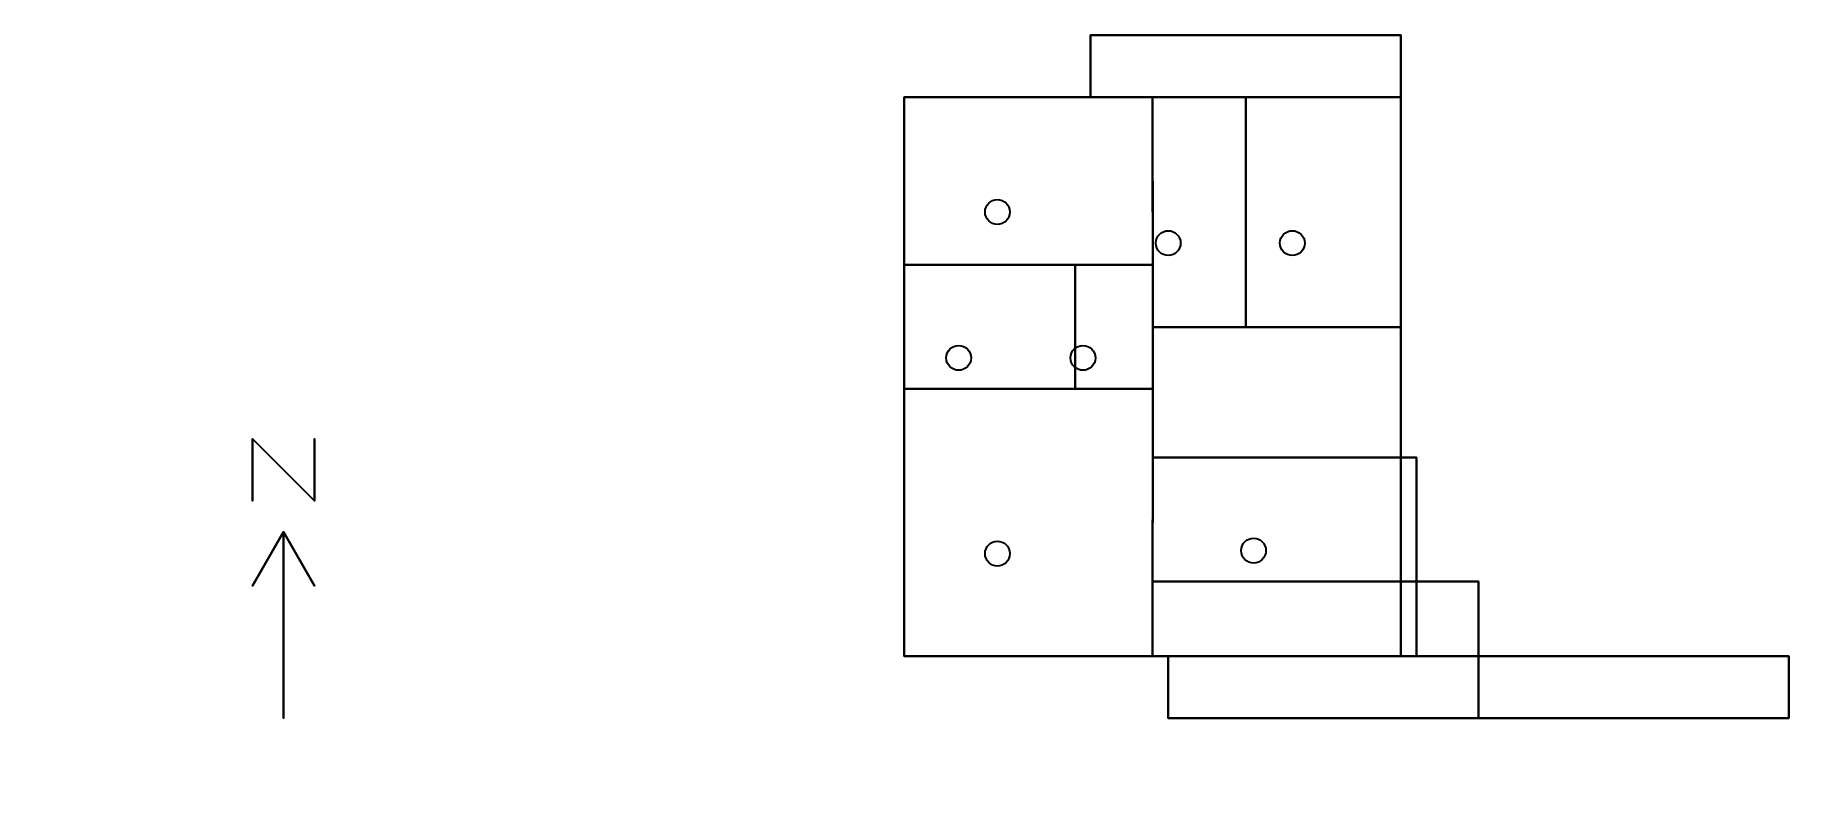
# Model space of a CAD drawing. Header units: metres. Extents: x -11.8 to 16.4, y 1.5 to 13.6.
import ezdxf

# ---------------------------------------------------------------- set-up
doc = ezdxf.new("R2010")
doc.units = ezdxf.units.M

msp = doc.modelspace()

# ---------------------------------------------------------------- linework, layer by layer
at = {"layer": '1', "color": 3}
for points in [[(-8.31576, 7.08603, 0.1), (-8.31576, 7.08603), (-8.31576, 6.08603), (-8.31576, 6.08603, 0.1)], [(-8.31576, 7.08603, 0.1), (-8.31576, 7.08603), (-7.31576, 6.08603), (-7.31576, 6.08603, 0.1)], [(-7.31576, 7.08603, 0.1), (-7.31576, 7.08603), (-7.31576, 6.08603), (-7.31576, 6.08603, 0.1)], [(-7.81576, 5.58603, 0.1), (-7.81576, 5.58603), (-8.31576, 4.72001), (-8.31576, 4.72001, 0.1)], [(-7.81576, 5.58603, 0.1), (-7.81576, 5.58603), (-7.81576, 2.58603), (-7.81576, 2.58603, 0.1)], [(-7.81576, 5.58603, 0.1), (-7.81576, 5.58603), (-7.31576, 4.72001), (-7.31576, 4.72001, 0.1)]]:
    msp.add_3dface(points, dxfattribs=at)
at = {"layer": 'BLOCK1B_BATHROOM', "color": 10}
msp.add_circle((3.061, 8.389, 0.8), 0.2, dxfattribs=at)
msp.add_circle((3.061, 8.389, 0.8), 0.2, dxfattribs=at)
at = {"layer": 'BLOCK1B_BATHROOM', "color": 43}
for points in [[(4.93791, 9.88942, 3), (4.93791, 9.88942), (2.18424, 9.88942), (2.18424, 9.88942, 3)], [(2.18424, 9.88942, 3), (2.18424, 9.88942), (2.18424, 7.88942), (2.18424, 7.88942, 3)], [(4.93791, 7.88942, 3), (4.93791, 7.88942), (4.93791, 9.88942), (4.93791, 9.88942, 3)], [(2.18424, 7.88942, 3), (2.18424, 7.88942), (4.93791, 7.88942), (4.93791, 7.88942, 3)]]:
    msp.add_3dface(points, dxfattribs=at)
at = {"layer": 'BLOCK1B_BATHROOM', "color": 8}
msp.add_3dface([(4.93791, 9.88942), (4.93791, 7.88942), (2.18424, 7.88942), (2.18424, 9.88942)], dxfattribs=at)
at = {"layer": 'BLOCK1B_BATHROOM', "color": 15}
msp.add_3dface([(2.18424, 9.88942, 3), (2.18424, 7.88942, 3), (4.93791, 7.88942, 3), (4.93791, 9.88942, 3)], dxfattribs=at)
at = {"layer": 'BLOCK1B_BATHROOM', "color": 143}
msp.add_3dface([(2.18424, 9.40442, 2.26), (2.18424, 9.40442, 0.84), (2.18424, 8.37442, 0.84), (2.18424, 8.37442, 2.26)], dxfattribs=at)
at = {"layer": 'BLOCK1B_BATHROOM', "color": 45}
msp.add_3dface([(4.93791, 8.58947, 2.19319), (4.93791, 8.58947, 0.003), (4.93791, 9.2838, 0.003), (4.93791, 9.2838, 2.19319)], dxfattribs=at)
at = {"layer": 'BLOCK1B_BATHROOM1', "color": 10}
msp.add_circle((6.436, 10.236, 0.8), 0.2, dxfattribs=at)
msp.add_circle((6.436, 10.236, 0.8), 0.2, dxfattribs=at)
at = {"layer": 'BLOCK1B_BATHROOM1', "color": 43}
for points in [[(6.18424, 12.58603, 3), (6.18424, 12.58603), (6.18696, 9.88942), (6.18696, 9.88942, 3)], [(7.68797, 12.58603, 3), (7.68797, 12.58603), (6.18424, 12.58603), (6.18424, 12.58603, 3)], [(7.68797, 8.88603, 3), (7.68797, 8.88603), (7.68797, 12.58603), (7.68797, 12.58603, 3)], [(6.18696, 9.88942, 3), (6.18696, 9.88942), (6.18797, 8.88603), (6.18797, 8.88603, 3)], [(6.18797, 8.88603, 3), (6.18797, 8.88603), (7.68797, 8.88603), (7.68797, 8.88603, 3)]]:
    msp.add_3dface(points, dxfattribs=at)
at = {"layer": 'BLOCK1B_BATHROOM1', "color": 8}
msp.add_3dface([(7.68797, 12.58603), (7.68797, 8.88603), (6.18797, 8.88603), (6.18424, 12.58603)], dxfattribs=at)
at = {"layer": 'BLOCK1B_BATHROOM1', "color": 15}
msp.add_3dface([(6.18424, 12.58603, 3), (6.18797, 8.88603, 3), (7.68797, 8.88603, 3), (7.68797, 12.58603, 3)], dxfattribs=at)
at = {"layer": 'BLOCK1B_BATHROOM1', "color": 143}
msp.add_3dface([(7.30229, 12.58603, 2.26), (7.30229, 12.58603, 0.84), (6.57026, 12.58603, 0.84), (6.57026, 12.58603, 2.26)], dxfattribs=at)
at = {"layer": 'BLOCK1B_BATHROOM1', "color": 45}
msp.add_3dface([(6.18706, 9.78652, 2.19221), (6.18706, 9.78652, 0.003), (6.18786, 8.98893, 0.003), (6.18786, 8.98893, 2.19221)], dxfattribs=at)
at = {"layer": 'BLOCK1B_CORRIDOR', "color": 10}
msp.add_circle((5.063, 8.389, 0.8), 0.2, dxfattribs=at)
msp.add_circle((5.063, 8.389, 0.8), 0.2, dxfattribs=at)
at = {"layer": 'BLOCK1B_CORRIDOR', "color": 43}
for points in [[(6.18696, 9.88942, 3), (6.18696, 9.88942), (4.93791, 9.88942), (4.93791, 9.88942, 3)], [(4.93791, 9.88942, 3), (4.93791, 9.88942), (4.93791, 7.88942), (4.93791, 7.88942, 3)], [(6.18797, 8.88603, 3), (6.18797, 8.88603), (6.18696, 9.88942), (6.18696, 9.88942, 3)], [(6.18727, 7.88942, 3), (6.18727, 7.88942), (6.18797, 8.88603), (6.18797, 8.88603, 3)], [(4.93791, 7.88942, 3), (4.93791, 7.88942), (6.18727, 7.88942), (6.18727, 7.88942, 3)]]:
    msp.add_3dface(points, dxfattribs=at)
at = {"layer": 'BLOCK1B_CORRIDOR', "color": 8}
msp.add_3dface([(6.18696, 9.88942), (6.18727, 7.88942), (4.93791, 7.88942), (4.93791, 9.88942)], dxfattribs=at)
at = {"layer": 'BLOCK1B_CORRIDOR', "color": 15}
msp.add_3dface([(4.93791, 9.88942, 3), (4.93791, 7.88942, 3), (6.18727, 7.88942, 3), (6.18696, 9.88942, 3)], dxfattribs=at)
at = {"layer": 'BLOCK1B_CORRIDOR', "color": 45}
for points in [[(5.98276, 9.88942, 2.19346), (5.98276, 9.88942, 0.003), (5.23927, 9.88942, 0.003), (5.23927, 9.88942, 2.19346)], [(6.18786, 8.98893, 2.19221), (6.18786, 8.98893, 0.003), (6.18706, 9.78652, 0.003), (6.18706, 9.78652, 2.19221)], [(4.93791, 9.2838, 2.19319), (4.93791, 9.2838, 0.003), (4.93791, 8.58947, 0.003), (4.93791, 8.58947, 2.19319)], [(6.18734, 7.99135, 2.20048), (6.18734, 7.99135, 0.002), (6.1879, 8.7841, 0.002), (6.1879, 8.7841, 2.20048)], [(5.26617, 7.88942, 2.20391), (5.26617, 7.88942, 0.002), (5.9608, 7.88942, 0.002), (5.9608, 7.88942, 2.20391)]]:
    msp.add_3dface(points, dxfattribs=at)
at = {"layer": 'BLOCK1B_KITCHEN', "color": 10}
msp.add_circle((8.436, 10.236, 0.8), 0.2, dxfattribs=at)
msp.add_circle((8.436, 10.236, 0.8), 0.2, dxfattribs=at)
at = {"layer": 'BLOCK1B_KITCHEN', "color": 43}
for points in [[(7.68797, 12.58603, 3), (7.68797, 12.58603), (7.68797, 8.88603), (7.68797, 8.88603, 3)], [(10.18424, 12.58603, 3), (10.18424, 12.58603), (7.68797, 12.58603), (7.68797, 12.58603, 3)], [(10.18424, 8.88603, 3), (10.18424, 8.88603), (10.18424, 12.58603), (10.18424, 12.58603, 3)], [(7.68797, 8.88603, 3), (7.68797, 8.88603), (10.18424, 8.88603), (10.18424, 8.88603, 3)]]:
    msp.add_3dface(points, dxfattribs=at)
at = {"layer": 'BLOCK1B_KITCHEN', "color": 8}
msp.add_3dface([(10.18424, 12.58603), (10.18424, 8.88603), (7.68797, 8.88603), (7.68797, 12.58603)], dxfattribs=at)
at = {"layer": 'BLOCK1B_KITCHEN', "color": 15}
msp.add_3dface([(7.68797, 12.58603, 3), (7.68797, 8.88603, 3), (10.18424, 8.88603, 3), (10.18424, 12.58603, 3)], dxfattribs=at)
at = {"layer": 'BLOCK1B_KITCHEN', "color": 143}
msp.add_3dface([(9.44656, 12.58603, 2.26016), (9.44656, 12.58603, 0.14), (8.53092, 12.58603, 0.14), (8.53092, 12.58603, 2.26016)], dxfattribs=at)
at = {"layer": 'BLOCK1B_KITCHEN', "color": 45}
msp.add_3dface([(8.9361, 8.88603, 2.30216), (8.9361, 8.88603, 0.1), (9.68582, 8.88603, 0.1), (9.68582, 8.88603, 2.30216)], dxfattribs=at)
at = {"layer": 'BLOCK1B_LIVINGROOM', "color": 10}
msp.add_circle((7.81, 5.286, 0.8), 0.2, dxfattribs=at)
msp.add_circle((7.81, 5.286, 0.8), 0.2, dxfattribs=at)
at = {"layer": 'BLOCK1B_LIVINGROOM', "color": 15}
for points in [[(6.18797, 8.88603, 3), (6.18424, 3.58603, 3), (10.18424, 3.58603, 3), (10.18424, 8.88603, 3)], [(10.18424, 6.78603, 3), (10.18424, 3.58603, 3), (10.43424, 3.58603, 3), (10.43424, 6.78603, 3)], [(10.43424, 4.78603, 3), (10.43424, 3.58603, 3), (11.43424, 3.58603, 3), (11.43424, 4.78603, 3)]]:
    msp.add_3dface(points, dxfattribs=at)
at = {"layer": 'BLOCK1B_LIVINGROOM', "color": 8}
for points in [[(10.18424, 8.88603), (10.18424, 6.78603), (6.18649, 6.78603), (6.18797, 8.88603)], [(10.43424, 6.78603), (10.43424, 4.78603), (6.18508, 4.78603), (6.18649, 6.78603)], [(11.43424, 4.78603), (11.43424, 3.58603), (6.18424, 3.58603), (6.18508, 4.78603)]]:
    msp.add_3dface(points, dxfattribs=at)
at = {"layer": 'BLOCK1B_LIVINGROOM', "color": 43}
for points in [[(6.18797, 8.88603, 3), (6.18797, 8.88603), (6.18727, 7.88942), (6.18727, 7.88942, 3)], [(7.68797, 8.88603, 3), (7.68797, 8.88603), (6.18797, 8.88603), (6.18797, 8.88603, 3)], [(10.18424, 8.88603, 3), (10.18424, 8.88603), (7.68797, 8.88603), (7.68797, 8.88603, 3)], [(10.18424, 6.78603, 3), (10.18424, 6.78603), (10.18424, 8.88603), (10.18424, 8.88603, 3)], [(6.18727, 7.88942, 3), (6.18727, 7.88942), (6.18424, 3.58603), (6.18424, 3.58603, 3)], [(10.43424, 6.78603, 3), (10.43424, 6.78603), (10.18424, 6.78603), (10.18424, 6.78603, 3)], [(10.43424, 4.78603, 3), (10.43424, 4.78603), (10.43424, 6.78603), (10.43424, 6.78603, 3)], [(11.43424, 4.78603, 3), (11.43424, 4.78603), (10.43424, 4.78603), (10.43424, 4.78603, 3)], [(11.43424, 3.58603, 3), (11.43424, 3.58603), (11.43424, 4.78603), (11.43424, 4.78603, 3)], [(6.18424, 3.58603, 3), (6.18424, 3.58603), (11.43424, 3.58603), (11.43424, 3.58603, 3)]]:
    msp.add_3dface(points, dxfattribs=at)
at = {"layer": 'BLOCK1B_LIVINGROOM', "color": 45}
for points in [[(6.1879, 8.7841, 2.20048), (6.1879, 8.7841, 0.002), (6.18734, 7.99135, 0.002), (6.18734, 7.99135, 2.20048)], [(9.68582, 8.88603, 2.30216), (9.68582, 8.88603, 0.1), (8.9361, 8.88603, 0.1), (8.9361, 8.88603, 2.30216)], [(10.18424, 7.85057, 2.19501), (10.18424, 7.85057, 0.002), (10.18424, 8.6927, 0.002), (10.18424, 8.6927, 2.19501)]]:
    msp.add_3dface(points, dxfattribs=at)
at = {"layer": 'BLOCK1B_LIVINGROOM', "color": 143}
for points in [[(6.92223, 3.58603, 2.15433), (6.92223, 3.58603, 0.042), (7.64221, 3.58603, 0.042), (7.64221, 3.58603, 2.15433)], [(8.02845, 3.58603, 2.15633), (8.02845, 3.58603, 1.13816), (10.63814, 3.58603, 1.13816), (10.63814, 3.58603, 2.15633)]]:
    msp.add_3dface(points, dxfattribs=at)
at = {"layer": 'BLOCK1B_ROOM', "color": 10}
msp.add_circle((3.686, 5.238, 0.8), 0.2, dxfattribs=at)
msp.add_circle((3.686, 5.238, 0.8), 0.2, dxfattribs=at)
at = {"layer": 'BLOCK1B_ROOM', "color": 43}
for points in [[(4.93791, 7.88942, 3), (4.93791, 7.88942), (2.18424, 7.88942), (2.18424, 7.88942, 3)], [(2.18424, 7.88942, 3), (2.18424, 7.88942), (2.18424, 3.58603), (2.18424, 3.58603, 3)], [(6.18727, 7.88942, 3), (6.18727, 7.88942), (4.93791, 7.88942), (4.93791, 7.88942, 3)], [(6.18424, 3.58603, 3), (6.18424, 3.58603), (6.18727, 7.88942), (6.18727, 7.88942, 3)], [(2.18424, 3.58603, 3), (2.18424, 3.58603), (6.18424, 3.58603), (6.18424, 3.58603, 3)]]:
    msp.add_3dface(points, dxfattribs=at)
at = {"layer": 'BLOCK1B_ROOM', "color": 8}
msp.add_3dface([(6.18727, 7.88942), (6.18424, 3.58603), (2.18424, 3.58603), (2.18424, 7.88942)], dxfattribs=at)
at = {"layer": 'BLOCK1B_ROOM', "color": 15}
msp.add_3dface([(2.18424, 7.88942, 3), (2.18424, 3.58603, 3), (6.18424, 3.58603, 3), (6.18727, 7.88942, 3)], dxfattribs=at)
at = {"layer": 'BLOCK1B_ROOM', "color": 45}
msp.add_3dface([(5.9608, 7.88942, 2.20391), (5.9608, 7.88942, 0.002), (5.26617, 7.88942, 0.002), (5.26617, 7.88942, 2.20391)], dxfattribs=at)
at = {"layer": 'BLOCK1B_ROOM', "color": 143}
for points in [[(2.18424, 6.99634, 2.26), (2.18424, 6.99634, 0.84), (2.18424, 4.74211, 0.84), (2.18424, 4.74211, 2.26)], [(3.27969, 3.58603, 2.26), (3.27969, 3.58603, 0.84), (5.35203, 3.58603, 0.84), (5.35203, 3.58603, 2.26)]]:
    msp.add_3dface(points, dxfattribs=at)
at = {"layer": 'BLOCK1B_ROOM1', "color": 10}
msp.add_circle((3.686, 10.738, 0.8), 0.2, dxfattribs=at)
msp.add_circle((3.686, 10.738, 0.8), 0.2, dxfattribs=at)
at = {"layer": 'BLOCK1B_ROOM1', "color": 43}
for points in [[(2.18424, 12.58603, 3), (2.18424, 12.58603), (2.18424, 9.88942), (2.18424, 9.88942, 3)], [(6.18424, 12.58603, 3), (6.18424, 12.58603), (2.18424, 12.58603), (2.18424, 12.58603, 3)], [(6.18696, 9.88942, 3), (6.18696, 9.88942), (6.18424, 12.58603), (6.18424, 12.58603, 3)], [(2.18424, 9.88942, 3), (2.18424, 9.88942), (4.93791, 9.88942), (4.93791, 9.88942, 3)], [(4.93791, 9.88942, 3), (4.93791, 9.88942), (6.18696, 9.88942), (6.18696, 9.88942, 3)]]:
    msp.add_3dface(points, dxfattribs=at)
at = {"layer": 'BLOCK1B_ROOM1', "color": 8}
msp.add_3dface([(6.18424, 12.58603), (6.18696, 9.88942), (2.18424, 9.88942), (2.18424, 12.58603)], dxfattribs=at)
at = {"layer": 'BLOCK1B_ROOM1', "color": 15}
msp.add_3dface([(2.18424, 12.58603, 3), (2.18424, 9.88942, 3), (6.18696, 9.88942, 3), (6.18424, 12.58603, 3)], dxfattribs=at)
at = {"layer": 'BLOCK1B_ROOM1', "color": 143}
for points in [[(5.35211, 12.58603, 2.26), (5.35211, 12.58603, 0.84), (3.27971, 12.58603, 0.84), (3.27971, 12.58603, 2.26)], [(2.18424, 11.75131, 2.26), (2.18424, 11.75131, 0.84), (2.18424, 10.46114, 0.84), (2.18424, 10.46114, 2.26)]]:
    msp.add_3dface(points, dxfattribs=at)
at = {"layer": 'BLOCK1B_ROOM1', "color": 45}
msp.add_3dface([(5.23927, 9.88942, 2.19346), (5.23927, 9.88942, 0.003), (5.98276, 9.88942, 0.003), (5.98276, 9.88942, 2.19346)], dxfattribs=at)
at = {"layer": 'Building Shading', "color": 195}
for points in [[(10.18424, 13.58603, -0.075), (10.18424, 12.58603, -0.075), (5.18424, 12.58603, -0.075), (5.18424, 13.58603, -0.075)], [(5.18424, 13.58603, -0.075), (5.18424, 12.58603, -0.075), (10.18424, 12.58603, -0.075), (10.18424, 13.58603, -0.075)], [(5.18424, 13.58603, 0.075), (5.18424, 12.58603, 0.075), (10.18424, 12.58603, 0.075), (10.18424, 13.58603, 0.075)], [(10.18424, 13.58603, 0.075), (10.18424, 12.58603, 0.075), (5.18424, 12.58603, 0.075), (5.18424, 13.58603, 0.075)], [(5.18424, 13.58603, 0.075), (5.18424, 13.58603, -0.075), (5.18424, 12.58603, -0.075), (5.18424, 12.58603, 0.075)], [(5.18424, 12.58603, 0.075), (5.18424, 12.58603, -0.075), (5.18424, 13.58603, -0.075), (5.18424, 13.58603, 0.075)], [(10.18424, 13.58603, 0.075), (10.18424, 13.58603, -0.075), (5.18424, 13.58603, -0.075), (5.18424, 13.58603, 0.075)], [(5.18424, 13.58603, 0.075), (5.18424, 13.58603, -0.075), (10.18424, 13.58603, -0.075), (10.18424, 13.58603, 0.075)], [(10.18424, 13.58603, 2.925), (10.18424, 12.58603, 2.925), (5.18424, 12.58603, 2.925), (5.18424, 13.58603, 2.925)], [(5.18424, 13.58603, 2.925), (5.18424, 12.58603, 2.925), (10.18424, 12.58603, 2.925), (10.18424, 13.58603, 2.925)], [(5.18424, 13.58603, 3.075), (5.18424, 12.58603, 3.075), (10.18424, 12.58603, 3.075), (10.18424, 13.58603, 3.075)], [(10.18424, 13.58603, 3.075), (10.18424, 12.58603, 3.075), (5.18424, 12.58603, 3.075), (5.18424, 13.58603, 3.075)], [(5.18424, 13.58603, 3.075), (5.18424, 13.58603, 2.925), (5.18424, 12.58603, 2.925), (5.18424, 12.58603, 3.075)], [(5.18424, 12.58603, 3.075), (5.18424, 12.58603, 2.925), (5.18424, 13.58603, 2.925), (5.18424, 13.58603, 3.075)], [(10.18424, 13.58603, 3.075), (10.18424, 13.58603, 2.925), (5.18424, 13.58603, 2.925), (5.18424, 13.58603, 3.075)], [(5.18424, 13.58603, 3.075), (5.18424, 13.58603, 2.925), (10.18424, 13.58603, 2.925), (10.18424, 13.58603, 3.075)], [(10.18424, 12.58603, 0.075), (10.18424, 12.58603, -0.075), (10.18424, 13.58603, -0.075), (10.18424, 13.58603, 0.075)], [(10.18424, 13.58603, 0.075), (10.18424, 13.58603, -0.075), (10.18424, 12.58603, -0.075), (10.18424, 12.58603, 0.075)], [(10.18424, 12.58603, 3.075), (10.18424, 12.58603, 2.925), (10.18424, 13.58603, 2.925), (10.18424, 13.58603, 3.075)], [(10.18424, 13.58603, 3.075), (10.18424, 13.58603, 2.925), (10.18424, 12.58603, 2.925), (10.18424, 12.58603, 3.075)], [(5.18424, 12.58603, 0.075), (5.18424, 12.58603, -0.075), (10.18424, 12.58603, -0.075), (10.18424, 12.58603, 0.075)], [(10.18424, 12.58603, 0.075), (10.18424, 12.58603, -0.075), (5.18424, 12.58603, -0.075), (5.18424, 12.58603, 0.075)], [(5.18424, 12.58603, 3.075), (5.18424, 12.58603, 2.925), (10.18424, 12.58603, 2.925), (10.18424, 12.58603, 3.075)], [(10.18424, 12.58603, 3.075), (10.18424, 12.58603, 2.925), (5.18424, 12.58603, 2.925), (5.18424, 12.58603, 3.075)], [(11.43424, 3.58603, -0.075), (11.43424, 2.58603, -0.075), (6.43424, 2.58603, -0.075), (6.43424, 3.58603, -0.075)], [(6.43424, 3.58603, -0.075), (6.43424, 2.58603, -0.075), (11.43424, 2.58603, -0.075), (11.43424, 3.58603, -0.075)], [(6.43424, 3.58603, 0.075), (6.43424, 2.58603, 0.075), (11.43424, 2.58603, 0.075), (11.43424, 3.58603, 0.075)], [(11.43424, 3.58603, 0.075), (11.43424, 2.58603, 0.075), (6.43424, 2.58603, 0.075), (6.43424, 3.58603, 0.075)], [(6.43424, 3.58603, 0.075), (6.43424, 3.58603, -0.075), (6.43424, 2.58603, -0.075), (6.43424, 2.58603, 0.075)], [(6.43424, 2.58603, 0.075), (6.43424, 2.58603, -0.075), (6.43424, 3.58603, -0.075), (6.43424, 3.58603, 0.075)], [(11.43424, 3.58603, 0.075), (11.43424, 3.58603, -0.075), (6.43424, 3.58603, -0.075), (6.43424, 3.58603, 0.075)], [(6.43424, 3.58603, 0.075), (6.43424, 3.58603, -0.075), (11.43424, 3.58603, -0.075), (11.43424, 3.58603, 0.075)], [(11.43424, 3.58603, 2.925), (11.43424, 2.58603, 2.925), (6.43424, 2.58603, 2.925), (6.43424, 3.58603, 2.925)], [(6.43424, 3.58603, 2.925), (6.43424, 2.58603, 2.925), (11.43424, 2.58603, 2.925), (11.43424, 3.58603, 2.925)], [(6.43424, 3.58603, 3.075), (6.43424, 2.58603, 3.075), (11.43424, 2.58603, 3.075), (11.43424, 3.58603, 3.075)], [(11.43424, 3.58603, 3.075), (11.43424, 2.58603, 3.075), (6.43424, 2.58603, 3.075), (6.43424, 3.58603, 3.075)], [(6.43424, 3.58603, 3.075), (6.43424, 3.58603, 2.925), (6.43424, 2.58603, 2.925), (6.43424, 2.58603, 3.075)], [(6.43424, 2.58603, 3.075), (6.43424, 2.58603, 2.925), (6.43424, 3.58603, 2.925), (6.43424, 3.58603, 3.075)], [(11.43424, 3.58603, 3.075), (11.43424, 3.58603, 2.925), (6.43424, 3.58603, 2.925), (6.43424, 3.58603, 3.075)], [(6.43424, 3.58603, 3.075), (6.43424, 3.58603, 2.925), (11.43424, 3.58603, 2.925), (11.43424, 3.58603, 3.075)], [(11.43424, 2.58603, 0.075), (11.43424, 2.58603, -0.075), (11.43424, 3.58603, -0.075), (11.43424, 3.58603, 0.075)], [(11.43424, 3.58603, 0.075), (11.43424, 3.58603, -0.075), (11.43424, 2.58603, -0.075), (11.43424, 2.58603, 0.075)], [(11.43424, 2.58603, 3.075), (11.43424, 2.58603, 2.925), (11.43424, 3.58603, 2.925), (11.43424, 3.58603, 3.075)], [(11.43424, 3.58603, 3.075), (11.43424, 3.58603, 2.925), (11.43424, 2.58603, 2.925), (11.43424, 2.58603, 3.075)], [(16.43424, 3.58603, -0.075), (16.43424, 2.58603, -0.075), (11.43424, 2.58603, -0.075), (11.43424, 3.58603, -0.075)], [(11.43424, 3.58603, -0.075), (11.43424, 2.58603, -0.075), (16.43424, 2.58603, -0.075), (16.43424, 3.58603, -0.075)], [(11.43424, 3.58603, 0.075), (11.43424, 2.58603, 0.075), (16.43424, 2.58603, 0.075), (16.43424, 3.58603, 0.075)], [(16.43424, 3.58603, 0.075), (16.43424, 2.58603, 0.075), (11.43424, 2.58603, 0.075), (11.43424, 3.58603, 0.075)], [(11.43424, 3.58603, 0.075), (11.43424, 3.58603, -0.075), (11.43424, 2.58603, -0.075), (11.43424, 2.58603, 0.075)], [(11.43424, 2.58603, 0.075), (11.43424, 2.58603, -0.075), (11.43424, 3.58603, -0.075), (11.43424, 3.58603, 0.075)], [(16.43424, 3.58603, 0.075), (16.43424, 3.58603, -0.075), (11.43424, 3.58603, -0.075), (11.43424, 3.58603, 0.075)], [(11.43424, 3.58603, 0.075), (11.43424, 3.58603, -0.075), (16.43424, 3.58603, -0.075), (16.43424, 3.58603, 0.075)], [(16.43424, 3.58603, 2.925), (16.43424, 2.58603, 2.925), (11.43424, 2.58603, 2.925), (11.43424, 3.58603, 2.925)], [(11.43424, 3.58603, 2.925), (11.43424, 2.58603, 2.925), (16.43424, 2.58603, 2.925), (16.43424, 3.58603, 2.925)], [(11.43424, 3.58603, 3.075), (11.43424, 2.58603, 3.075), (16.43424, 2.58603, 3.075), (16.43424, 3.58603, 3.075)], [(16.43424, 3.58603, 3.075), (16.43424, 2.58603, 3.075), (11.43424, 2.58603, 3.075), (11.43424, 3.58603, 3.075)], [(11.43424, 3.58603, 3.075), (11.43424, 3.58603, 2.925), (11.43424, 2.58603, 2.925), (11.43424, 2.58603, 3.075)], [(11.43424, 2.58603, 3.075), (11.43424, 2.58603, 2.925), (11.43424, 3.58603, 2.925), (11.43424, 3.58603, 3.075)], [(16.43424, 3.58603, 3.075), (16.43424, 3.58603, 2.925), (11.43424, 3.58603, 2.925), (11.43424, 3.58603, 3.075)], [(11.43424, 3.58603, 3.075), (11.43424, 3.58603, 2.925), (16.43424, 3.58603, 2.925), (16.43424, 3.58603, 3.075)], [(16.43424, 2.58603, 0.075), (16.43424, 2.58603, -0.075), (16.43424, 3.58603, -0.075), (16.43424, 3.58603, 0.075)], [(16.43424, 3.58603, 0.075), (16.43424, 3.58603, -0.075), (16.43424, 2.58603, -0.075), (16.43424, 2.58603, 0.075)], [(16.43424, 2.58603, 3.075), (16.43424, 2.58603, 2.925), (16.43424, 3.58603, 2.925), (16.43424, 3.58603, 3.075)], [(16.43424, 3.58603, 3.075), (16.43424, 3.58603, 2.925), (16.43424, 2.58603, 2.925), (16.43424, 2.58603, 3.075)], [(6.43424, 2.58603, 0.075), (6.43424, 2.58603, -0.075), (11.43424, 2.58603, -0.075), (11.43424, 2.58603, 0.075)], [(11.43424, 2.58603, 0.075), (11.43424, 2.58603, -0.075), (6.43424, 2.58603, -0.075), (6.43424, 2.58603, 0.075)], [(6.43424, 2.58603, 3.075), (6.43424, 2.58603, 2.925), (11.43424, 2.58603, 2.925), (11.43424, 2.58603, 3.075)], [(11.43424, 2.58603, 3.075), (11.43424, 2.58603, 2.925), (6.43424, 2.58603, 2.925), (6.43424, 2.58603, 3.075)], [(11.43424, 2.58603, 0.075), (11.43424, 2.58603, -0.075), (16.43424, 2.58603, -0.075), (16.43424, 2.58603, 0.075)], [(16.43424, 2.58603, 0.075), (16.43424, 2.58603, -0.075), (11.43424, 2.58603, -0.075), (11.43424, 2.58603, 0.075)], [(11.43424, 2.58603, 3.075), (11.43424, 2.58603, 2.925), (16.43424, 2.58603, 2.925), (16.43424, 2.58603, 3.075)], [(16.43424, 2.58603, 3.075), (16.43424, 2.58603, 2.925), (11.43424, 2.58603, 2.925), (11.43424, 2.58603, 3.075)]]:
    msp.add_3dface(points, dxfattribs=at)

doc.saveas('drawing.dxf')
